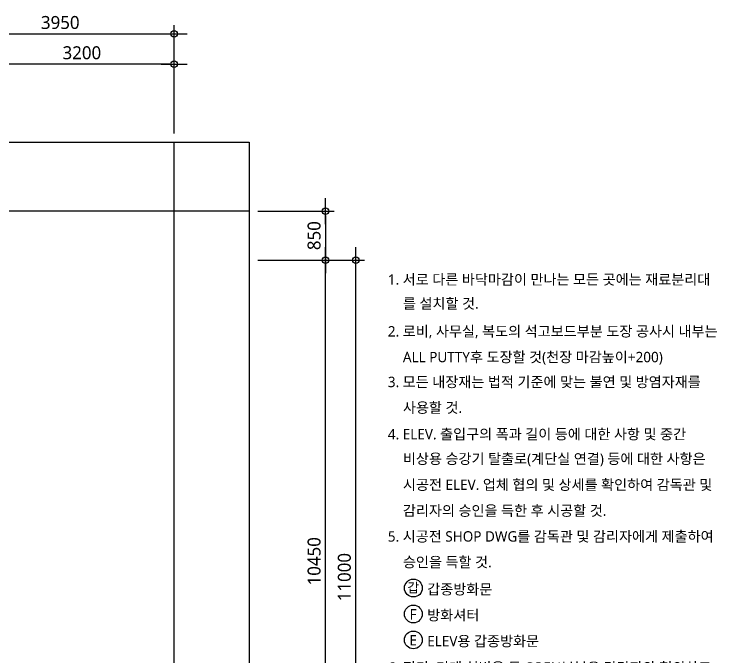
# Model space of a CAD drawing. Header units: millimetres. Extents: x 81033 to 452328, y -17390 to 42241.
# Drawn here: x 127628 to 139818, y 26673 to 37845 of the extents above; entities that cross this region are included whole.
import ezdxf
from ezdxf.enums import TextEntityAlignment as Align

# ---------------------------------------------------------------- set-up
doc = ezdxf.new("R2010")
doc.units = ezdxf.units.MM
doc.header["$LTSCALE"] = 100
doc.header["$MEASUREMENT"] = 0
doc.header["$PDSIZE"] = -10
doc.linetypes.add('CEN', pattern=[62, 60, -1, 0, -1])
doc.layers.get('0').update_dxf_attribs({"linetype": 'CONTINUOUS'})
doc.layers.get('Defpoints').update_dxf_attribs({"color": 171, "linetype": 'CONTINUOUS'})
for name, color, linetype in [('CEN(ST)', 1, 'CEN'), ('ELE6', 8, 'CONTINUOUS'), ('NDIM', 7, 'CONTINUOUS'), ('TEXT', 3, 'CONTINUOUS'), ('TEXT(NOTE小)', 1, 'CONTINUOUS')]:
    doc.layers.add(name, color=color, linetype=linetype)
doc.styles.add('CGS', font='cgse', dxfattribs={"bigfont": 'cgs'})
doc.styles.add('나눔바른고딕', font='NanumBarunGothic.ttf')
doc.dimstyles.new('NDIM 1200', dxfattribs={"dimscale": 75, "dimtxt": 3, "dimasz": 1, "dimexe": 2, "dimexo": 2, "dimgap": 1, "dimtad": 1, "dimdec": 0, "dimdsep": 46, "dimtxsty": 'CGS', "dimblk": 'DOT0', "dimcen": 1, "dimdle": 8, "dimclrd": 256, "dimclre": 256, "dimclrt": 256, "dimadec": 0, "dimazin": 0, "dimtfac": 1, "dimtdec": 0, "dimtix": 1, "dimtmove": 2, "dimatfit": 3, "dimldrblk": 'DOT0', "dimfxl": 1, "dimtolj": 1, "dimtzin": 0, "dimlwd": -1, "dimlwe": -1, "dimarcsym": 0})

# ---------------------------------------------------------------- blocks, each defined once
blk = doc.blocks.new('갑종방화문표기')
at = {"layer": 'TEXT(NOTE小)'}
blk.add_circle((0, 0), 150, dxfattribs=at)
at = {"layer": 'TEXT(NOTE小)', "style": '나눔바른고딕'}
blk.add_text('갑', height=160, dxfattribs=at).set_placement((-2, 7), align=Align.MIDDLE_CENTER)
blk = doc.blocks.new('A$C4BDA14EB')
at = {"layer": 'TEXT(NOTE小)'}
blk.add_circle((515, 572), 515, dxfattribs=at)
at = {"layer": 'TEXT(NOTE小)', "style": '나눔바른고딕'}
blk.add_text('F', height=600, dxfattribs=at).set_placement((502, 554), align=Align.MIDDLE_CENTER)
blk = doc.blocks.new('A$C0853663C')
at = {"layer": 'TEXT(NOTE小)'}
blk.add_circle((515, 573), 515, dxfattribs=at)
at = {"layer": 'TEXT(NOTE小)', "style": '나눔바른고딕'}
blk.add_text('E', height=600, dxfattribs=at).set_placement((502, 554), align=Align.MIDDLE_CENTER)
blk = doc.blocks.new('NOTE')
for name, p, xscale, yscale, zscale in [('갑종방화문표기', (575, -5646), 1.030731055544951, 1.030731055544951, 1.030731055544951), ('A$C4BDA14EB', (420, -6268), 0.3, 0.3, 0.3), ('A$C0853663C', (420, -6718), 0.3, 0.3, 0.3)]:
    blk.add_blockref(name, p, dxfattribs=dict(xscale=xscale, yscale=yscale, zscale=zscale))
at = {"layer": 'TEXT', "style": '나눔바른고딕'}
for s, p in [('1. 서로 다른 바닥마감이 만나는 모든 곳에는 재료분리대', (132, -292)), ('를 설치할 것.', (393, -709)), ('2. 로비, 사무실, 복도의 석고보드부분 도장 공사시 내부는', (132, -1192)), ('ALL PUTTY후 도장할 것(천장 마감높이+200)', (393, -1638)), ('3. 모든 내장재는 법적 기준에 맞는 불연 및 방염자재를', (132, -2070)), ('사용할 것.', (393, -2516)), ('4. ELEV. 출입구의 폭과 길이 등에 대한 사항 및 중간', (132, -2976)), ('비상용 승강기 탈출로(계단실 연결) 등에 대한 사항은', (393, -3403)), ('시공전 ELEV. 업체 협의 및 상세를 확인하여 감독관 및', (393, -3853)), ('감리자의 승인을 득한 후 시공할 것.', (393, -4303)), ('5. 시공전 SHOP DWG를 감독관 및 감리자에게 제출하여', (132, -4750)), ('승인을 득할 것.', (393, -5196)), ('갑종방화문', (815, -5667)), ('방화셔터', (815, -6117)), ('ELEV용 갑종방화문', (815, -6567)), ('6. 전기, 기계 설비용 등 OPEN부분은 담당자와 협의하고', (132, -7026)), ('시멘트몰탈 또는 방화충진재로 처리 후 감리자의', (393, -7466)), ('승인을 득할 것.', (393, -7916)), ('7. 단면도를 포함한 건축 CAD 파일에 명기되어 있는', (132, -8363)), ('구조 부재의 단면과 리스트는 검토 및 참조를 위한것', (393, -8806)), ('이므로, 구조도면을 우선으로 할 것.', (393, -9246)), ('8. 기둥 및 벽체 등에 설치되는 충격보호대는 별도의', (132, -9726)), ('계획도를 참조하여, 감독관 및 관리자의 승인을 득한 후', (393, -10179)), ('시공할 것.', (393, -10619)), ('9. 모든 계단에는 논슬립 설치.', (132, -11070)), ('10. ELEV.전실은 EHP 설치.', (132, -11520)), ('11. 석재마감은 마천석 적용.', (132, -11970))]:
    blk.add_text(s, height=180, dxfattribs=at).set_placement(p, align=Align.MIDDLE_LEFT)
blk = doc.blocks.new('DOT0')
blk.add_line((-3, 0), (3, 0))
at = {"color": 6}
blk.add_circle((0, 0), 0.75, dxfattribs=at)
blk = doc.blocks.new('*D73')
at = {"layer": 'Defpoints', "color": 0, "ltscale": 0.4, "transparency": 16777216}
for p in [(127204, 36975), (127204, 35625), (130404, 35625)]:
    blk.add_point(p, dxfattribs=at)
at = {"layer": 'NDIM', "ltscale": 0.4, "transparency": 16777216}
for p, q in [((127204, 35775), (127204, 37125)), ((130404, 35775), (130404, 37125)), ((130329, 36975), (127279, 36975))]:
    blk.add_line(p, q, dxfattribs=at)
at = {"layer": 'NDIM', "ltscale": 0.4, "transparency": 16777216, "xscale": 75, "yscale": 75, "zscale": 75, "rotation": 180}
blk.add_blockref('DOT0', (127204, 36975), dxfattribs=at)
at = {"layer": 'NDIM', "ltscale": 0.4, "transparency": 16777216, "xscale": 75, "yscale": 75, "zscale": 75}
blk.add_blockref('DOT0', (130404, 36975), dxfattribs=at)
at = {"layer": 'NDIM', "ltscale": 0.4, "transparency": 16777216, "insert": (128804, 37172), "char_height": 225, "attachment_point": 5, "style": '나눔바른고딕'}
blk.add_mtext('\\A1;3200', dxfattribs=at)
blk = doc.blocks.new('*D75')
at = {"layer": 'Defpoints', "color": 0, "ltscale": 0.4, "transparency": 16777216}
for p in [(130404, 37500), (126454, 35625), (130404, 35625)]:
    blk.add_point(p, dxfattribs=at)
at = {"layer": 'NDIM', "ltscale": 0.4, "transparency": 16777216}
for p, q in [((126454, 35775), (126454, 37650)), ((130404, 35775), (130404, 37650)), ((126529, 37500), (130329, 37500))]:
    blk.add_line(p, q, dxfattribs=at)
at = {"layer": 'NDIM', "ltscale": 0.4, "transparency": 16777216, "xscale": 75, "yscale": 75, "zscale": 75, "rotation": 180}
blk.add_blockref('DOT0', (126454, 37500), dxfattribs=at)
at = {"layer": 'NDIM', "ltscale": 0.4, "transparency": 16777216, "xscale": 75, "yscale": 75, "zscale": 75}
blk.add_blockref('DOT0', (130404, 37500), dxfattribs=at)
at = {"layer": 'NDIM', "ltscale": 0.4, "transparency": 16777216, "insert": (128429, 37697), "char_height": 225, "attachment_point": 5, "style": '나눔바른고딕'}
blk.add_mtext('\\A1;3950', dxfattribs=at)
blk = doc.blocks.new('*D76')
at = {"layer": 'Defpoints', "color": 0, "ltscale": 0.4, "transparency": 16777216}
for p in [(131704, 33575), (133554, 33575), (131704, 22575)]:
    blk.add_point(p, dxfattribs=at)
at = {"layer": 'NDIM', "ltscale": 0.4, "transparency": 16777216}
for p, q in [((131854, 33575), (133704, 33575)), ((133554, 22650), (133554, 33500)), ((131854, 22575), (133704, 22575))]:
    blk.add_line(p, q, dxfattribs=at)
at = {"layer": 'NDIM', "ltscale": 0.4, "transparency": 16777216, "xscale": 75, "yscale": 75, "zscale": 75}
for p, rotation in [((133554, 33575), 90), ((133554, 22575), 270)]:
    blk.add_blockref('DOT0', p, dxfattribs=dict(at, rotation=rotation))
at = {"layer": 'NDIM', "ltscale": 0.4, "transparency": 16777216, "insert": (133357, 28075), "char_height": 225, "attachment_point": 5, "rotation": 90, "style": '나눔바른고딕'}
blk.add_mtext('\\A1;11000', dxfattribs=at)
blk = doc.blocks.new('*D77')
at = {"layer": 'Defpoints', "color": 0, "ltscale": 0.4, "transparency": 16777216}
for p in [(131704, 33575), (133029, 33575), (131704, 23125)]:
    blk.add_point(p, dxfattribs=at)
at = {"layer": 'NDIM', "ltscale": 0.4, "transparency": 16777216}
for p, q in [((131854, 33575), (133179, 33575)), ((133029, 23200), (133029, 33500)), ((131854, 23125), (133179, 23125))]:
    blk.add_line(p, q, dxfattribs=at)
at = {"layer": 'NDIM', "ltscale": 0.4, "transparency": 16777216, "xscale": 75, "yscale": 75, "zscale": 75}
for p, rotation in [((133029, 33575), 90), ((133029, 23125), 270)]:
    blk.add_blockref('DOT0', p, dxfattribs=dict(at, rotation=rotation))
at = {"layer": 'NDIM', "ltscale": 0.4, "transparency": 16777216, "insert": (132832, 28350), "char_height": 225, "attachment_point": 5, "rotation": 90, "style": '나눔바른고딕'}
blk.add_mtext('\\A1;10450', dxfattribs=at)
blk = doc.blocks.new('*D296')
at = {"layer": 'Defpoints', "color": 0, "ltscale": 0.4, "transparency": 16777216}
for p in [(131704, 34425), (131704, 33575), (133029, 33575)]:
    blk.add_point(p, dxfattribs=at)
at = {"layer": 'NDIM', "ltscale": 0.4, "transparency": 16777216}
for p, q in [((131854, 34425), (133179, 34425)), ((133029, 34350), (133029, 33650)), ((131854, 33575), (133179, 33575))]:
    blk.add_line(p, q, dxfattribs=at)
at = {"layer": 'NDIM', "ltscale": 0.4, "transparency": 16777216, "xscale": 75, "yscale": 75, "zscale": 75}
for p, rotation in [((133029, 34425), 90), ((133029, 33575), 270)]:
    blk.add_blockref('DOT0', p, dxfattribs=dict(at, rotation=rotation))
at = {"layer": 'NDIM', "ltscale": 0.4, "transparency": 16777216, "insert": (132832, 34000), "char_height": 225, "attachment_point": 5, "rotation": 90, "style": '나눔바른고딕'}
blk.add_mtext('\\A1;850', dxfattribs=at)

msp = doc.modelspace()

# ---------------------------------------------------------------- linework, layer by layer
at = {"layer": 'CEN(ST)', "ltscale": 10000}
for p, q in [((130404.4, 4574.8), (130404.4, 35624.8)), ((131704.4, 34424.8), (112104.4, 34424.8))]:
    msp.add_line(p, q, dxfattribs=at)
at = {"layer": 'Defpoints', "ltscale": 10000}
msp.add_lwpolyline([(112104.4, 35624.8), (131704.4, 35624.8), (131704.4, 4574.8), (112104.4, 4574.8)], close=True, dxfattribs=at)

# ---------------------------------------------------------------- block references
at = {"layer": 'ELE6'}
msp.add_blockref('NOTE', (133978.8, 33531.8), dxfattribs=at)

# ---------------------------------------------------------------- dimensions: what is measured, and where the dimension line sits
at = {"layer": 'NDIM', "ltscale": 0.4}
dim = msp.add_linear_dim(base=(130404.4, 37499.8), p1=(126454.4, 35624.8), p2=(130404.4, 35624.8), dimstyle='NDIM 1200', override={"dimtxsty": '나눔바른고딕'}, dxfattribs=at)
dim.commit()
dim.dimension.update_dxf_attribs({"geometry": '*D75', "text_midpoint": (128429.4, 37697.1)})
for base, p1, p2, angle, picture, middle in [((127204.4, 36974.8), (130404.4, 35624.8), (127204.4, 35624.8), 180, '*D73', (128804.4, 37172.1)), ((133029.4, 33574.8), (131704.4, 34424.8), (131704.4, 33574.8), 270, '*D296', (132832.2, 33999.8)), ((133554.4, 33574.8), (131704.4, 22574.8), (131704.4, 33574.8), 90, '*D76', (133357.2, 28074.8)), ((133029.4, 33574.8), (131704.4, 23124.8), (131704.4, 33574.8), 90, '*D77', (132832.2, 28349.8))]:
    dim = msp.add_linear_dim(base=base, p1=p1, p2=p2, angle=angle, dimstyle='NDIM 1200', override={"dimtxsty": '나눔바른고딕'}, dxfattribs=at)
    dim.commit()
    dim.dimension.update_dxf_attribs({"geometry": picture, "text_midpoint": middle})

doc.saveas('drawing.dxf')
